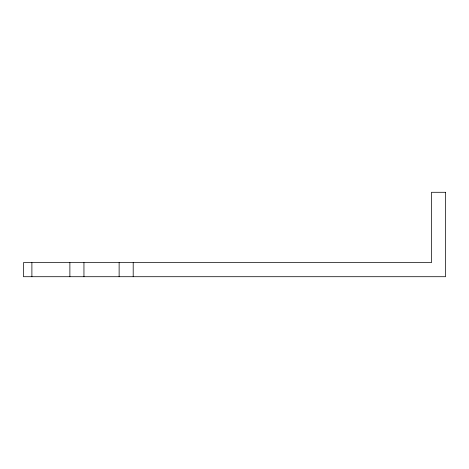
<?xml version="1.0" encoding="UTF-8"?>
<svg xmlns="http://www.w3.org/2000/svg" width="469" height="469" viewBox="0 0 469 469"><rect width="100%" height="100%" fill="white"/><g stroke="black" fill="none" stroke-linecap="round" stroke-linejoin="round"><path stroke-width="0.7" d="M133.196 262.64L133.196 276.71M119.126 262.64L119.126 276.71M83.951 262.64L83.951 276.71M69.881 262.64L69.881 276.71M31.892 262.64L31.892 276.71M445.55 192.29L431.48 192.29L431.48 262.64L23.45 262.64L23.45 276.71L445.55 276.71L445.55 192.29"/></g></svg>
